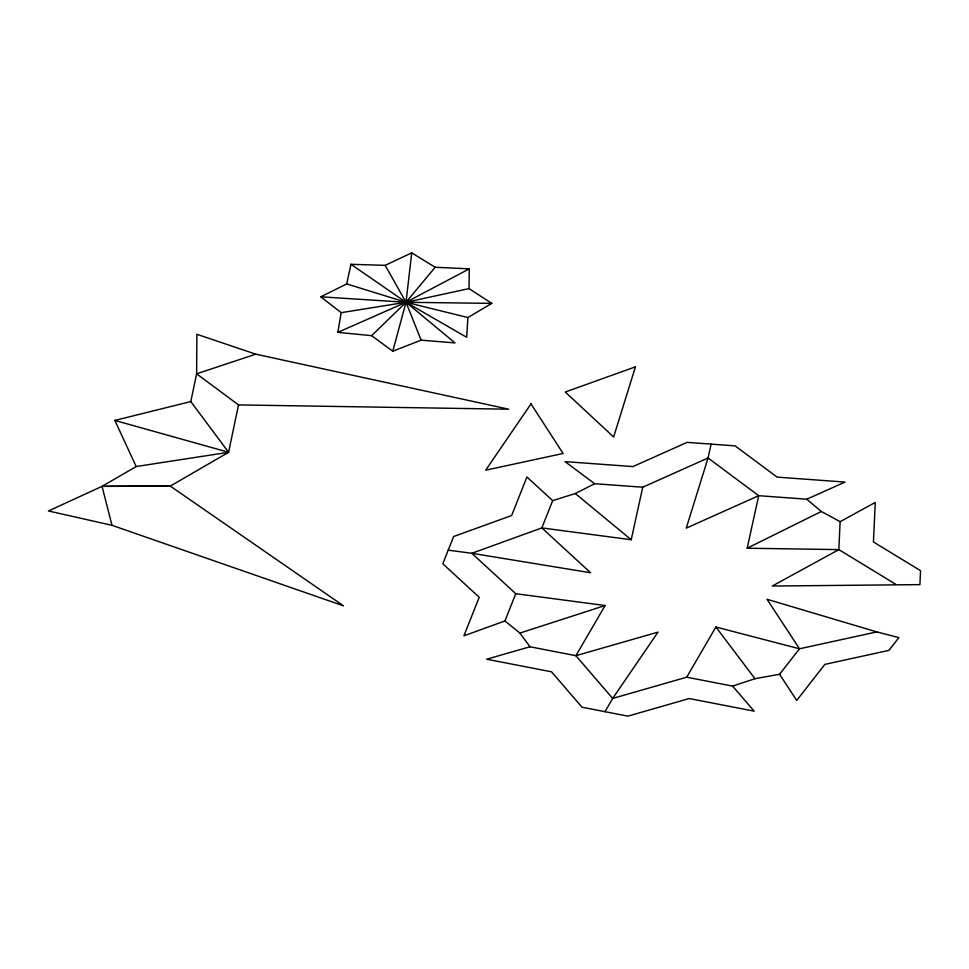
<?xml version="1.0" encoding="UTF-8"?>
<svg xmlns="http://www.w3.org/2000/svg" width="969" height="969" viewBox="0 0 969 969"><rect width="100%" height="100%" fill="white"/><g stroke="black" fill="none" stroke-linecap="round" stroke-linejoin="round"><path stroke-width="1.45" d="M469.008 288.617L469.299 268.849L435.166 267.262L411.716 252.861L385.153 265.349L350.96 264.307L346.72 283.917L320.763 296.805L341.185 312.672L406.011 302.28L469.008 288.617L491.78 303.382L467.894 317.541L406.011 302.28L346.72 283.917M840.123 521.673L838.839 549.617L772.281 586.039L919.908 584.622L920.55 570.656L873.432 541.962L875.261 502.439L840.123 521.673L821.312 511.487L806.741 499.205L758.703 495.692L686.246 528.141L708.048 457.986L711.101 444.117M467.894 317.541L466.67 337.297L406.011 302.28L350.96 264.307M341.185 312.672L337.854 332.355L371.611 335.674L392.772 351.214L406.011 302.28L411.716 252.861M106.299 486.329L170.265 486.075L343.511 605.855L111.992 525.319L48.45 510.966L102.036 486.353L170.265 486.111L228.587 452.293L190.808 401.566L196.622 373.816L196.889 334.293L255.78 354.182L508.725 409.209L238.519 404.909L196.622 373.816L255.78 354.182M111.992 525.319L102.036 486.353L136.193 466.537L228.587 452.293L238.519 404.909M448.223 550.162L471.83 553.275L541.853 527.911L631.219 539.745L642.726 487.225L708.048 457.986L758.703 495.692L747.172 548.212L838.839 549.617L895.695 584.259M552.669 500.658L541.853 527.911L590.581 572.752L471.83 553.275L515.75 593.706L504.946 620.959L463.921 635.809L479.219 597.279L442.821 563.776L453.637 536.535L511.644 515.52L526.93 476.978L552.669 500.658L575.283 493.512L594.687 483.713L642.726 487.225M515.75 593.706L605.128 605.516L575.889 655.686L529.995 646.771L519.917 633.072L504.946 620.959M604.959 711.682L612.674 698.431L658.012 632.139L575.889 655.686L612.674 698.431L686.706 677.198L732.6 686.113L754.972 678.712L779.585 674.279L799.498 648.794L876.8 631.897L898.869 637.638L888.924 650.381L824.873 664.383L796.724 700.417L779.585 674.279M686.706 677.198L715.909 627.028L799.498 648.794L767.024 599.278L876.8 631.897M371.611 335.674L406.011 302.28L435.166 267.262M337.854 332.355L406.011 302.28L469.299 268.849M821.312 511.499L747.172 548.212M806.741 499.217L845.016 482.077L777.077 477.111L735.12 445.873L687.069 442.361L632.951 466.586L565.012 461.619L594.687 483.713M392.772 351.214L421.14 340.143L455.03 342.929L406.011 302.28L385.153 265.349M519.917 633.072L605.128 605.516M529.995 646.771L486.632 659.211L551.543 671.82L582.006 707.225L627.9 716.139L689.238 698.54L754.148 711.149L732.6 686.113M136.193 466.537L114.863 420.425L190.808 401.566M320.763 296.805L406.011 302.28L491.78 303.382M114.863 420.425L228.587 452.293M631.219 539.745L575.283 493.512M715.909 627.028L754.972 678.712M406.011 302.28L421.14 340.143M635.446 366.839L613.643 436.983L565.254 392.033L635.446 366.839M531 403.891L485.675 470.195L563.098 453.48L531 403.891"/></g></svg>
